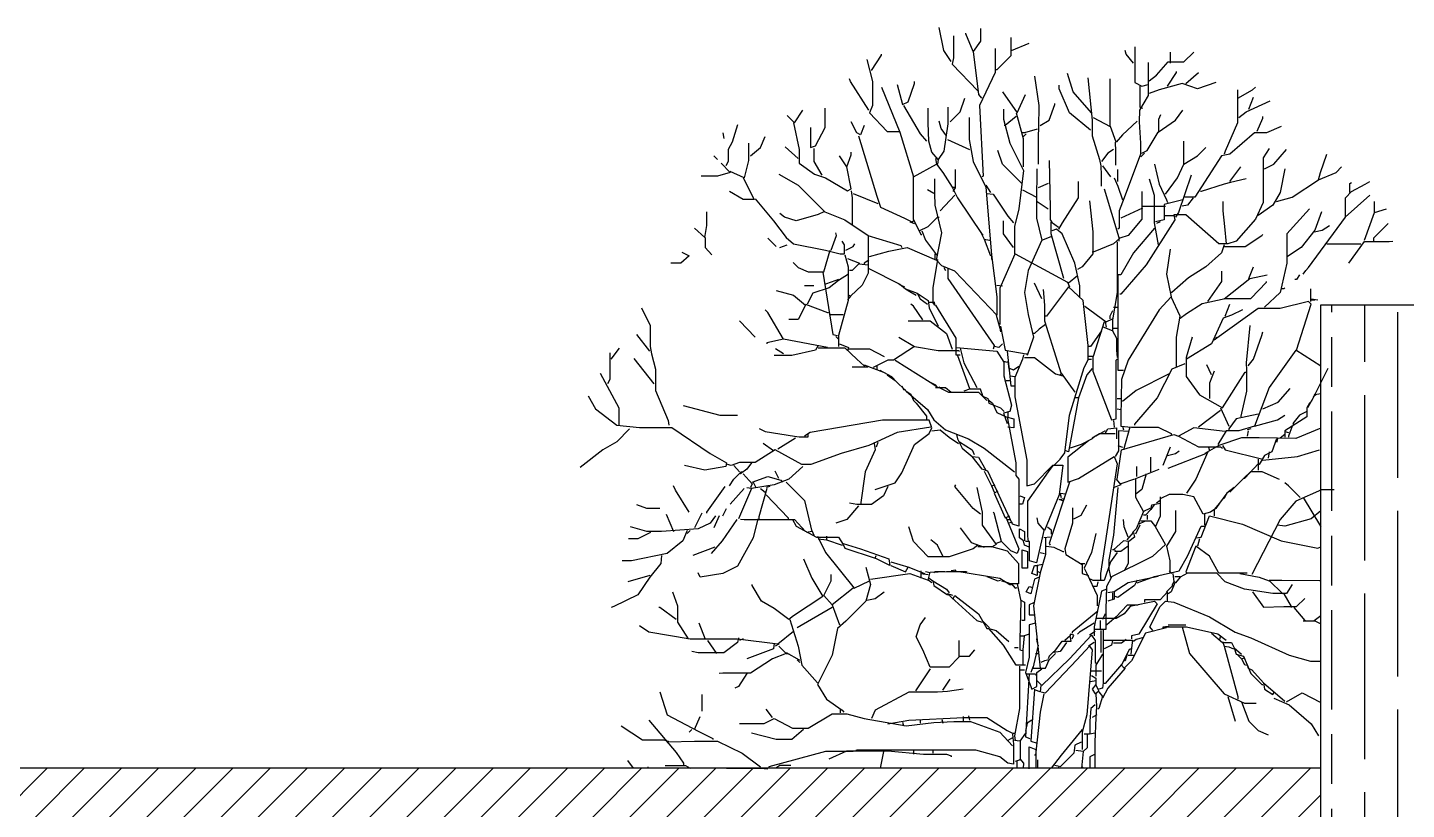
# Model space of a CAD drawing. Header units: centimetres. Extents: x -3096 to 17897, y -3131 to 15798.
# Drawn here: x 16315 to 17149, y 3648 to 4121 of the extents above; entities that cross this region are included whole.
import ezdxf

# ---------------------------------------------------------------- set-up
doc = ezdxf.new("R2010")
doc.units = ezdxf.units.CM

msp = doc.modelspace()

# ---------------------------------------------------------------- hatches: boundary and pattern name
at = {"transparency": 33554508}
h = msp.add_hatch(dxfattribs=at)
h.set_pattern_fill('GOST_WOOD', color=256, scale=10)
h.set_pattern_definition([(90, (8863.35, 3488.65), (60, -4e-15), [100, -20]), (90, (8883.35, 3468.65), (60, -4e-15), [60, -15, 30, -15]), (90, (8903.35, 3438.65), (60, -4e-15), [100, -20])])
h.paths.add_polyline_path([(17156.73, 3953.29), (17096.73, 3953.29), (17096.73, 3653.29), (17096.73, 3373.29), (17096.73, 3353.29), (17156.73, 3353.29)])
h = msp.add_hatch(dxfattribs=at)
h.set_pattern_fill('ANSI31', color=256, scale=5)
h.set_pattern_definition([(45, (10122.58, 364.798), (-11.22532, 11.22532), [])])
h.paths.add_polyline_path([(17096.73, 3643.29), (17096.73, 3673.29), (16141.72, 3673.29), (16141.72, 3643.29), (16316.73, 3643.29)])

# ---------------------------------------------------------------- linework, layer by layer
for p, q in [((17096.73, 3653.29), (17096.73, 3953.29)), ((17096.73, 3953.29), (17156.73, 3953.29))]:
    msp.add_line(p, q)
at = {"color": 84}
for points in [[(16873.42, 4100.26), (16868.99, 4106.9), (16866.22, 4120.74)], [(16874.81, 4115.76), (16874.81, 4102.47), (16873.98, 4098.6), (16889.48, 4082.54)], [(16891.14, 4120.19), (16891.14, 4112.44), (16886.71, 4106.35), (16882.28, 4116.87), (16882.28, 4117.42)], [(16900, 4108.01), (16900, 4093.61), (16890.59, 4073.68), (16892.8, 4031.05), (16892.25, 4030.5)], [(16909.41, 4114.65), (16909.41, 4103.58), (16901.1, 4095.27), (16900.55, 4095.27)], [(16909.96, 4106.9), (16920.48, 4111.33)], [(16984.43, 4109.12), (16984.43, 4087.52), (16988.58, 4085.31), (16992.46, 4086.42)], [(16822.48, 4101.36), (16825.81, 4088.08), (16825.81, 4073.68), (16824.15, 4069.25), (16834.66, 4057.9), (16842.42, 4057.9)], [(16825.25, 4094.72), (16831.34, 4104.13), (16831.34, 4104.69)], [(16886.71, 4106.35), (16890.03, 4080.33), (16891.69, 4078.11)], [(16992.46, 4099.7), (16992.46, 4079.77), (16987.2, 4070.91), (16987.06, 4063.72), (16987.82, 4050.98), (16987.82, 4044.34), (16978.06, 4017.76), (16975.02, 4010.01), (16975.02, 3999.49), (16974.19, 3998.94)], [(16983.6, 4099.15), (16979.17, 4104.69), (16978.62, 4106.9)], [(16993.01, 4088.63), (16997.44, 4091.95), (17004.64, 4099.98), (17014.05, 4099.98), (17020.14, 4105.79)], [(17006.02, 4099.15), (17006.02, 4105.79)], [(16923.81, 4091.4), (16926.3, 4073.68), (16926.16, 4060.39), (16926.09, 4054.86), (16926.09, 4038.25)], [(16958.13, 4069.25), (16947.06, 4081.99), (16943.74, 4093.06)], [(17004.09, 4085.31), (17009.62, 4093.61), (17009.62, 4094.17)], [(17015.16, 4086.97), (17022.91, 4093.61)], [(16823.59, 4070.91), (16812.52, 4088.08), (16811.96, 4089.74)], [(16831.34, 4084.75), (16842.42, 4057.62), (16850.72, 4030.5), (16864.56, 4038.25), (16868.44, 4033.26), (16873.98, 4024.4), (16875.64, 4024.4)], [(16840.76, 4086.42), (16844.08, 4074.23), (16847.4, 4075.9), (16851.27, 4086.97), (16851.27, 4088.08)], [(16957.58, 4058.73), (16944.84, 4069.25), (16938.75, 4083.65), (16938.75, 4085.86)], [(16955.92, 4090.29), (16958.69, 4064.82), (16958.69, 4055.41), (16963.12, 4041.01), (16963.95, 4037.14), (16964.08, 4031.6), (16964.08, 4024.96)], [(16959.24, 4066.48), (16969.48, 4060.95), (16969.48, 4089.74)], [(16987.48, 4085.31), (16987.48, 4072.57), (16989.14, 4072.02)], [(17033.43, 4087.52), (17022.36, 4083.65), (17012.95, 4086.97), (16999.1, 4083.09), (16993.01, 4080.88)], [(17046.44, 4083.09), (17046.44, 4063.16), (17038.97, 4046), (17038.41, 4044.34)], [(17046.72, 4078.11), (17055.58, 4083.09), (17057.24, 4084.75)], [(16872.87, 4063.72), (16878.96, 4069.81), (16881.73, 4078.11)], [(16904.43, 4081.99), (16913.29, 4069.25), (16918.27, 4080.33)], [(16927.13, 4061.5), (16932.66, 4064.82), (16935.99, 4074.23), (16935.99, 4074.79)], [(17047.27, 4066.48), (17051.7, 4069.81), (17066.1, 4076.45)], [(17053.36, 4071.47), (17056.13, 4078.66)], [(16774.32, 4067.59), (16778.74, 4063.16), (16783.73, 4070.91)], [(16788.43, 4060.39), (16788.43, 4048.21), (16791.48, 4049.32), (16797.29, 4060.39), (16797.29, 4072.02)], [(16844.63, 4073.68), (16854.6, 4056.52), (16858.47, 4052.09)], [(16871.48, 4072.57), (16871.48, 4062.61), (16868.99, 4046), (16865.67, 4041.01), (16861.79, 4045.44), (16859.86, 4052.09), (16859.44, 4063.16), (16859.44, 4072.02)], [(16884.22, 4066.48), (16884.22, 4053.2), (16886.71, 4039.91), (16894.46, 4024.4), (16897.78, 3983.43), (16901.1, 3957.96), (16901.1, 3946.89), (16875.64, 3973.47), (16867.88, 3976.79), (16864.56, 3980.11), (16867.88, 3996.72), (16863.73, 4013.33), (16863.59, 4020.53), (16863.59, 4029.39)], [(16904.98, 4071.47), (16904.98, 4065.38), (16908.86, 4050.98), (16917.16, 4034.37), (16914.39, 4011.12), (16911.62, 4000.6), (16911.62, 3983.99)], [(16912.73, 4067.04), (16906.09, 4061.5), (16905.53, 4061.5)], [(16912.73, 4069.25), (16916.88, 4053.75), (16916.88, 4036.59)], [(16988.58, 4044.89), (16991.91, 4046.55), (16998.55, 4057.62), (17009.07, 4064.82), (17013.5, 4070.91)], [(16998.83, 4057.62), (16998.83, 4065.38), (17000.21, 4068.14)], [(17058.35, 4058.18), (17061.67, 4065.93), (17061.67, 4067.04)], [(16744.42, 4062.05), (16741.1, 4051.53), (16738.6, 4047.11), (16738.6, 4039.91), (16737.22, 4037.14)], [(16778.19, 4063.16), (16781.51, 4047.11), (16781.51, 4038.8), (16790.93, 4032.16), (16797.57, 4029.94), (16810.86, 4022.19), (16813.07, 4023.3), (16810.3, 4036.59), (16813.07, 4043.78), (16813.07, 4045.44)], [(16820.82, 4061.5), (16818.61, 4055.96), (16816.39, 4057.07), (16813.07, 4063.72)], [(16870.65, 4055.41), (16867.33, 4059.84), (16866.22, 4064.27)], [(16925.47, 4059.29), (16917.71, 4057.07), (16916.61, 4057.07)], [(16985.82, 4064.27), (16976.96, 4055.96), (16973.08, 4051.53), (16969.76, 4060.95)], [(17072.74, 4060.95), (17063.88, 4057.07), (17056.69, 4057.07), (17041.74, 4044.34), (17036.75, 4043.23), (17020.7, 4018.31), (17014.61, 4018.31)], [(16735.56, 4057.07), (16736.11, 4053.75)], [(16751.06, 4050.98), (16751.06, 4040.46), (16748.29, 4029.94), (16739.99, 4033.82)], [(16752.17, 4043.23), (16758.26, 4048.21), (16761.03, 4054.86)], [(16817.5, 4055.41), (16828.57, 4018.87), (16830.79, 4012.22), (16845.18, 4005.58), (16849.61, 4003.37), (16850.72, 4003.92)], [(16871.21, 4053.2), (16884.49, 4047.11)], [(16918.82, 4056.52), (16917.16, 4054.86)], [(16972.53, 4051.53), (16972.8, 4046), (16972.8, 4037.69)], [(17014.05, 4038.25), (17014.05, 4052.09)], [(16730.02, 4043.23), (16732.24, 4041.01)], [(16780.96, 4041.57), (16773.21, 4048.77)], [(16790.37, 4047.66), (16790.37, 4039.91), (16795.35, 4031.6)], [(16810.3, 4036.59), (16805.87, 4043.23)], [(16864.01, 4041.57), (16864.56, 4038.25)], [(16865.67, 4041.01), (16865.12, 4038.25)], [(16916.05, 4026.62), (16904.43, 4038.25), (16901.66, 4046.55)], [(16971.42, 4047.11), (16968.1, 4044.89), (16964.22, 4039.91)], [(17065.54, 4047.66), (17061.94, 4042.12), (17061.94, 4014.99), (17057.24, 4005.03), (17045.61, 3991.74), (17040.63, 3990.08), (17035.09, 3990.08), (17015.16, 4007.52), (17007.96, 4007.52), (17008.52, 4004.47), (16991.35, 3977.34), (16975.85, 3959.63), (16975.3, 3959.63)], [(16990.25, 4044.89), (16988.03, 4042.68)], [(17002.98, 4019.98), (17010.18, 4029.94), (17014.05, 4038.25), (17022.36, 4043.23), (17027.34, 4048.21)], [(17062.78, 4035.48), (17068.31, 4038.25), (17076.06, 4047.11)], [(17095.44, 4028.83), (17096.55, 4033.26), (17100.42, 4044.34)], [(16734.45, 4038.8), (16739.99, 4033.26), (16732.24, 4031.05), (16722.27, 4031.05)], [(16875.91, 4034.92), (16875.91, 4023.85), (16874.53, 4021.64)], [(16925.19, 4035.48), (16925.05, 4015.55), (16925.05, 4005.58), (16928.23, 3992.29), (16933.77, 3994.51)], [(16932.66, 4040.46), (16933.22, 4011.67), (16933.22, 4004.47), (16934.32, 4003.37)], [(16964.78, 4037.14), (16969.76, 4030.5)], [(16974.19, 4027.73), (16974.19, 4034.92)], [(16996.34, 4038.25), (16999.1, 4026.07), (17003.53, 4016.65), (17004.09, 4014.99)], [(17041.74, 4027.73), (17048.38, 4036.59)], [(17074.96, 4035.48), (17072.19, 4021.08), (17067.76, 4013.33), (17058.9, 4007.24)], [(17069.97, 4015.55), (17079.39, 4018.31), (17095.44, 4028.83), (17105.96, 4033.26), (17109.28, 4036.59)], [(16747.74, 4029.94), (16754.38, 4016.93), (16747.74, 4016.93), (16739.43, 4021.64)], [(16769.33, 4032.16), (16780.96, 4025.51), (16797.02, 4009.46), (16809.2, 4004.47), (16823.31, 3995.06), (16823.31, 3972.36), (16819.72, 3965.16), (16812.52, 3958.52), (16811.41, 3959.07)], [(16850.44, 4030.5), (16850.44, 4005.03), (16854.04, 3997.83), (16859.58, 4000.6), (16865.12, 4006.13), (16866.22, 4006.13)], [(16873.98, 4024.4), (16877.3, 4017.76), (16892.25, 3995.61), (16892.8, 3995.61)], [(16894.46, 4025.51), (16897.23, 4021.08)], [(16932.11, 4026.62), (16926.02, 4023.85)], [(16950.1, 4027.73), (16950.1, 4017.76), (16940.42, 4002.81), (16938.2, 3998.94)], [(16971.97, 4029.94), (16974.19, 4024.96), (16976.96, 4016.65)], [(16993.01, 4029.39), (16996.06, 4019.42), (16996.06, 4002.81), (16998.55, 3989.52)], [(17018.48, 4031.6), (17010.73, 4008.9), (17009.07, 4006.13)], [(17051.7, 4029.39), (17042.29, 4027.17), (17038.41, 4026.07), (17024.57, 4021.64), (17024.02, 4021.64)], [(17086.03, 3971.81), (17087.69, 3974.02), (17089.35, 3975.68), (17111.77, 4006.13), (17111.77, 4017.76), (17115.37, 4021.64), (17123.68, 4026.07), (17126.45, 4027.73)], [(17114.27, 4021.08), (17114.27, 4026.62), (17115.37, 4027.17)], [(16754.94, 4017.21), (16766.01, 4003.92), (16773.76, 3993.95), (16778.19, 3990.08), (16797.57, 3986.2), (16806.43, 3983.99), (16808.92, 3983.99), (16808.92, 3989.52), (16807.54, 3991.74)], [(16813.07, 4022.19), (16813.63, 4017.76), (16813.63, 4001.7)], [(16814.18, 4020.53), (16829.13, 4014.44)], [(16862.9, 4020.53), (16859.03, 4022.74)], [(16875.64, 4019.42), (16866.78, 4010.01)], [(16895.01, 4020.53), (16898.89, 4019.98), (16907.75, 4006.69), (16911.07, 4002.81)], [(16916.61, 4022.74), (16924.91, 4018.31)], [(16957.03, 4016.1), (16958.96, 3997.28), (16958.96, 3983.99), (16952.6, 3976.24), (16949.83, 3974.57)], [(16965.88, 4023.3), (16974.74, 3993.95), (16974.74, 3991.74)], [(16988.58, 4021.64), (16988.58, 4005.03), (16980.28, 3995.06), (16975.3, 3993.4), (16974.74, 3993.95)], [(17013.5, 4016.65), (17002.15, 4013.89), (17002.15, 4004.47), (16996.89, 4003.37)], [(17019.59, 4017.76), (17016.27, 4013.33), (17012.95, 4012.78)], [(17111.5, 4006.13), (17126.45, 4019.42)], [(16718.39, 3999.49), (16724.49, 3993.95), (16725.87, 4001.15), (16725.87, 4009.46)], [(16796.46, 4009.46), (16793.14, 4007.79), (16779.85, 4003.92), (16772.65, 4006.13), (16769.89, 4008.35)], [(16925.47, 4015.55), (16932.11, 4011.12)], [(16989.14, 4011.67), (16975.85, 4005.58)], [(16989.14, 4012.78), (17002.98, 4012.78)], [(17039.8, 3990.08), (17038.83, 4000.6), (17037.79, 4010.01), (17037.79, 4015.55)], [(17089.91, 4011.12), (17076.34, 3996.17), (17076.34, 3978.45), (17072.19, 3960.73), (17062.78, 3951.87)], [(17097.1, 4009.46), (17093.23, 3998.38), (17084.92, 3987.86), (17076.62, 3982.33)], [(17123.13, 3992.29), (17129.22, 4008.9), (17136.41, 4011.12)], [(17129.22, 4008.9), (17129.22, 4015.55)], [(16848.51, 4003.37), (16851.27, 4002.26)], [(16911.07, 3987.86), (16904.98, 3996.17), (16904.98, 4003.92)], [(16941.52, 3969.04), (16933.77, 3996.17), (16933.77, 4003.37), (16938.2, 4000.04)], [(16996.34, 3999.49), (16983.6, 3984.54), (16975.85, 3971.25), (16974.19, 3971.25)], [(16999.66, 4003.37), (16997.44, 4002.26)], [(17007.96, 4006.96), (17002.43, 4006.96)], [(17092.67, 3997.28), (17097.66, 3998.38), (17102.09, 4001.15)], [(17137.52, 4002.26), (17128.66, 3993.4), (17128.66, 3991.74)], [(16724.76, 3993.95), (16724.76, 3987.86), (16728.91, 3983.43)], [(16767.67, 3988.42), (16762.69, 3993.4)], [(16800.89, 3986.2), (16804.21, 3995.06), (16803.66, 3996.72)], [(16823.04, 3995.06), (16842.97, 3988.97), (16843.52, 3987.86)], [(16854.04, 3997.83), (16855.15, 3995.61), (16855.7, 3995.61)], [(16855.7, 3997.83), (16857.92, 3992.29), (16864.56, 3983.43), (16865.12, 3983.43)], [(16891.14, 3997.28), (16893.35, 3992.85), (16897.23, 3982.88)], [(16893.35, 3992.85), (16896.68, 3992.29)], [(16928.23, 3992.29), (16919.93, 3974.02), (16917.71, 3960.73), (16919.93, 3947.45), (16923.25, 3933.6), (16919.38, 3922.53)], [(16951.21, 3957.96), (16951.21, 3964.61), (16948.17, 3978.45), (16940.42, 3996.17), (16937.09, 3998.94), (16934.32, 3997.83)], [(16975.3, 3993.4), (16971.42, 3990.08), (16959.24, 3985.09), (16958.69, 3985.09)], [(16973.64, 3991.18), (16973.64, 3960.73), (16970.87, 3944.12), (16970.87, 3937.48), (16965.33, 3939.69)], [(17038.41, 3988.42), (17051.15, 3988.42), (17061.11, 3995.06), (17061.67, 3995.61)], [(17113.71, 3978.45), (17123.13, 3991.46), (17138.07, 3991.46), (17140.29, 3991.74)], [(16710.64, 3985.09), (16715.07, 3982.88), (16710.09, 3978.45), (16704, 3978.45)], [(16769.89, 3987.86), (16774.32, 3989.52)], [(16778.04, 3978.73), (16780.96, 3975.68), (16787.05, 3973.19), (16796.46, 3973.19), (16800.34, 3986.2)], [(16809.2, 3983.43), (16811.13, 3976.24), (16811.13, 3955.75), (16805.32, 3934.71), (16805.32, 3928.07)], [(16809.75, 3986.2), (16814.18, 3988.42), (16815.29, 3990.08)], [(16824.15, 3982.33), (16835.77, 3985.65), (16846.85, 3987.86), (16864.56, 3980.11)], [(16863.46, 3983.99), (16863.46, 3980.67)], [(16897.78, 3983.43), (16897.78, 3980.67)], [(16903.04, 3941.35), (16903.04, 3963.5), (16912.18, 3983.99), (16943.74, 3966.82), (16944.84, 3964.06)], [(17005.75, 3986.76), (17003.53, 3971.81), (17006.3, 3957.96)], [(17038.41, 3989.52), (17036.75, 3984.54), (17027.34, 3976.24), (17016.82, 3969.59), (17006.86, 3960.73), (17006.3, 3960.73)], [(17100.42, 3990.08), (17120.91, 3990.08)], [(16810.86, 3981.22), (16818.05, 3978.45), (16813.63, 3974.02), (16811.96, 3974.02)], [(16818.05, 3977.9), (16823.04, 3977.34)], [(16823.59, 3980.11), (16820.82, 3978.45), (16820.82, 3977.9)], [(16823.59, 3975.13), (16842.42, 3965.72), (16845.74, 3962.95), (16852.94, 3960.18), (16854.6, 3956.86), (16859.03, 3953.54)], [(16865.12, 3980.67), (16862.35, 3963.5), (16862.35, 3954.64), (16859.58, 3954.64)], [(16868.99, 3975.68), (16870.1, 3974.02)], [(16871.48, 3975.13), (16871.48, 3969.04), (16899.44, 3928.62), (16898.89, 3926.41)], [(17053.36, 3969.04), (17056.13, 3976.24)], [(16811.41, 3971.81), (16805.32, 3967.93), (16799.78, 3963.5), (16789.82, 3960.18), (16786.5, 3953.54)], [(16795.91, 3972.91), (16802, 3935.26), (16804.77, 3934.71)], [(16805.32, 3968.48), (16800.89, 3966.82), (16797.57, 3965.72)], [(16928.23, 3956.86), (16923.81, 3966.27)], [(16949.83, 3970.7), (16944.29, 3966.27)], [(16974.19, 3971.25), (16974.19, 3931.94), (16974.19, 3913.67), (16977.51, 3913.67)], [(17011.84, 3945.23), (17015.71, 3948), (17025.13, 3954.09), (17038.97, 3957.13), (17054.47, 3957.13), (17063.88, 3966.82), (17063.88, 3967.38)], [(17028.45, 3955.2), (17037.03, 3967.38), (17037.03, 3973.47)], [(17038.41, 3956.86), (17053.92, 3969.04), (17064.44, 3971.25)], [(17083.81, 3971.25), (17082.15, 3968.48), (17081.05, 3968.48)], [(16767.67, 3961.84), (16778.19, 3959.07), (16785.39, 3952.98), (16780.96, 3944.4), (16775.42, 3944.4)], [(16784.83, 3964.89), (16790.37, 3964.89)], [(16812.52, 3958.52), (16810.86, 3956.3)], [(16841.86, 3965.72), (16845.18, 3964.06)], [(16845.74, 3962.95), (16848.51, 3961.29), (16852.38, 3959.07)], [(16852.94, 3960.18), (16859.58, 3955.75), (16860.13, 3951.32), (16865.67, 3940.25)], [(16901.1, 3965.16), (16904.43, 3964.61)], [(16929.06, 3962.39), (16929.76, 3952.98), (16929.76, 3943.57), (16937.65, 3918.65), (16939.86, 3911.46), (16939.31, 3910.9)], [(16956.19, 3920.32), (16956.19, 3928.62), (16953.15, 3955.75), (16944.29, 3964.06), (16931, 3946.34), (16930.45, 3946.34)], [(17009.62, 3915.89), (17009.62, 3933.6), (17011.84, 3946.34), (17006.3, 3957.96), (16999.1, 3950.21), (16980.28, 3919.76), (16976.4, 3908.13), (16975.85, 3885.43), (16975.85, 3879.9), (16982.49, 3879.34), (16998.55, 3879.34), (17006.3, 3875.47), (17006.3, 3874.91)], [(17075.07, 3963.56), (17074.4, 3962.95), (17073.3, 3962.95)], [(17090.46, 3962.95), (17090.46, 3955.2)], [(16686.28, 3951.32), (16691.54, 3940.8), (16691.54, 3928.07), (16692.37, 3923.64), (16694.86, 3914.23), (16694.86, 3901.49), (16702.34, 3883.22), (16702.89, 3880.45)], [(16772.1, 3932.5), (16762.69, 3948.55), (16761.03, 3950.21)], [(16785.39, 3953.54), (16798.68, 3948.55), (16799.23, 3948.55)], [(16856.26, 3944.12), (16850.72, 3952.43), (16849.06, 3953.54)], [(16862.9, 3955.2), (16863.46, 3952.98), (16862.35, 3954.64)], [(16864.01, 3952.98), (16876.19, 3933.05), (16876.19, 3923.08), (16878.96, 3923.08)], [(16954.26, 3952.43), (16966.99, 3943.02), (16970.87, 3944.68)], [(16970.87, 3949.66), (16969.21, 3946.34), (16969.21, 3944.68)], [(16971.42, 3951.87), (16974.19, 3951.87)], [(17049.49, 3950.21), (17042.84, 3946.89), (17037.86, 3945.23), (17030.66, 3929.73), (17015.71, 3920.32)], [(17082.15, 3925.85), (17091.01, 3953.54), (17089.35, 3955.2), (17072.19, 3951.04), (17058.9, 3951.04), (17033.98, 3933.05), (17033.43, 3933.6)], [(17038.97, 3946.34), (17041.74, 3953.54)], [(17091.01, 3956.86), (17094.89, 3956.3)], [(17091.01, 3956.3), (17093.23, 3956.3)], [(16754.94, 3933.6), (16745.52, 3943.57)], [(16799.78, 3947.45), (16808.09, 3947.45)], [(16847.4, 3943.57), (16860.69, 3943.57), (16870.65, 3935.82), (16873.98, 3926.41)], [(16900.55, 3946.89), (16902.77, 3939.14), (16903.32, 3936.93)], [(16930.45, 3941.35), (16926.57, 3938.59), (16923.81, 3935.82), (16923.25, 3935.82)], [(16965.88, 3943.02), (16959.24, 3921.98), (16956.47, 3921.98)], [(16966.44, 3943.02), (16966.99, 3939.69)], [(17053.92, 3940.8), (17051.7, 3918.1), (17051.98, 3913.67), (17051.98, 3900.94), (17048.38, 3885.99), (17048.38, 3885.43)], [(16691.27, 3925.3), (16683.51, 3935.26)], [(16798.68, 3927.51), (16772.1, 3932.5), (16762.13, 3930.28), (16762.13, 3929.73)], [(16803.66, 3934.16), (16805.32, 3932.5)], [(16841.86, 3933.6), (16851.27, 3928.07), (16838.54, 3919.76), (16835.22, 3919.76), (16826.36, 3915.33)], [(16903.32, 3940.25), (16906.09, 3925.85), (16918.82, 3923.64), (16919.38, 3923.64)], [(16964.22, 3937.48), (16957.58, 3928.07), (16956.47, 3928.07)], [(16970.87, 3937.48), (16973.36, 3933.05), (16973.36, 3925.85), (16973.64, 3921.42)], [(16971.42, 3939.14), (16973.64, 3939.14)], [(17019.04, 3933.6), (17015.44, 3921.42), (17015.44, 3909.8), (17023.47, 3898.72), (17037.31, 3890.97), (17051.15, 3912.56), (17051.7, 3912.56)], [(17033.98, 3933.05), (17032.32, 3931.94)], [(17052.81, 3916.44), (17056.13, 3920.32), (17061.11, 3934.71), (17061.67, 3936.93)], [(16667.18, 3924.19), (16667.18, 3908.13), (16665.8, 3905.37)], [(16668.01, 3920.32), (16672.99, 3926.96)], [(16793.14, 3928.62), (16791.48, 3925.85), (16777.08, 3922.53), (16766.45, 3922.53)], [(16772.1, 3923.64), (16767.31, 3926.69)], [(16793.14, 3927.24), (16809.2, 3927.24), (16816.39, 3920.32), (16820.82, 3916.44), (16820.82, 3915.33)], [(16805.87, 3929.73), (16811.41, 3927.51), (16810.86, 3925.3)], [(16811.41, 3926.68), (16824.15, 3926.68), (16833, 3921.98)], [(16851.27, 3928.07), (16865.67, 3925.58), (16877.85, 3925.58), (16878.4, 3925.3)], [(16876.74, 3927.51), (16901.1, 3925.3), (16905.26, 3918.65), (16905.26, 3910.35), (16909.96, 3892.63), (16908.86, 3888.76), (16904.98, 3887.65), (16907.2, 3881.56)], [(16878.96, 3926.96), (16881.17, 3918.1), (16888.92, 3903.15)], [(16904.43, 3929.73), (16902.21, 3927.51), (16899.44, 3928.07)], [(16907.2, 3925.3), (16909.41, 3904.26), (16911.62, 3904.26)], [(17096.73, 3916.16), (17081.6, 3925.85), (17065.54, 3903.15), (17056.69, 3879.9), (17047.27, 3877.13), (17039.52, 3877.13), (17034.54, 3868.82)], [(16694.03, 3905.37), (16681.85, 3920.87)], [(16820.82, 3916.99), (16832.45, 3912.56), (16837.43, 3909.8), (16839.09, 3908.13)], [(16828.57, 3916.44), (16828.57, 3914.23)], [(16839.65, 3919.76), (16860.69, 3906.47), (16864.01, 3904.81), (16864.56, 3904.26)], [(16877.3, 3922.53), (16884.49, 3902.6)], [(16904.98, 3919.21), (16907.2, 3918.65)], [(16907.75, 3919.21), (16908.3, 3914.23)], [(16914.39, 3915.89), (16911.07, 3913.67), (16908.86, 3914.78)], [(16917.16, 3923.08), (16916.61, 3920.32), (16911.9, 3909.24), (16911.9, 3897.62), (16919.1, 3859.41), (16919.1, 3843.91), (16923.81, 3845.02), (16934.88, 3856.37), (16940.97, 3856.37), (16938.75, 3838.37), (16929.9, 3816.78), (16926.02, 3821.21), (16925.47, 3824.53)], [(16917.71, 3921.42), (16923.81, 3921.42), (16936.54, 3911.46), (16940.97, 3910.35)], [(16935.43, 3856.09), (16939.31, 3859.97), (16942.08, 3863.84), (16944.84, 3886.54), (16953.7, 3915.33), (16956.47, 3920.32), (16958.13, 3920.32)], [(16958.96, 3921.98), (16958.96, 3913.12), (16970.31, 3883.77), (16973.08, 3884.33), (16973.08, 3919.76), (16973.64, 3920.32)], [(17014.61, 3917.55), (17006.86, 3914.23), (16998, 3897.06), (16984.15, 3881.01), (16984.15, 3880.45)], [(17030.66, 3910.9), (17027.89, 3916.99)], [(16661.37, 3912.01), (16672.72, 3890.97), (16672.72, 3880.45)], [(16823.04, 3915.61), (16813.63, 3915.61)], [(16830.24, 3913.67), (16832.45, 3912.56)], [(16834.66, 3910.9), (16839.65, 3907.58), (16846.29, 3900.94), (16859.03, 3889.86), (16862.9, 3883.77), (16870.1, 3877.68), (16883.94, 3872.15), (16893.35, 3866.61), (16911.62, 3852.21)], [(16906.64, 3907.58), (16908.86, 3907.58)], [(16908.86, 3910.35), (16912.18, 3909.8)], [(16939.86, 3912.01), (16948.17, 3900.38)], [(16958.69, 3914.78), (16955.36, 3910.9), (16950.38, 3897.06), (16948.17, 3897.06)], [(17005.19, 3911.46), (16985.26, 3901.49), (16976.96, 3894.85)], [(17032.32, 3913.12), (17029.56, 3905.92), (17029.56, 3896.51)], [(17100.98, 3914.78), (17092.12, 3897.06), (17088.8, 3890.97)], [(16843.52, 3904.26), (16844.63, 3902.04), (16845.74, 3902.04)], [(16846.29, 3900.94), (16849.06, 3899.28), (16850.72, 3895.4), (16852.38, 3893.74), (16858.47, 3885.99), (16858.47, 3883.22)], [(16860.69, 3906.47), (16865.67, 3903.15), (16866.78, 3903.71)], [(16864.01, 3903.15), (16870.1, 3903.15), (16873.42, 3900.38)], [(16866.22, 3903.15), (16871.76, 3900.38), (16890.03, 3900.38), (16892.25, 3898.17), (16895.57, 3896.51), (16896.12, 3893.74), (16903.32, 3890.97), (16905.53, 3888.76)], [(16895.01, 3895.4), (16892.8, 3897.62), (16891.14, 3902.32), (16884.49, 3902.32), (16881.17, 3900.94)], [(17061.67, 3890.42), (17071.08, 3894.29), (17078.28, 3902.6)], [(17096.73, 3899.42), (17093.23, 3898.72), (17092.67, 3899.28)], [(16654.17, 3898.17), (16658.6, 3890.42), (16671.33, 3880.45), (16685.17, 3879.07), (16704.55, 3879.07), (16727.81, 3863.29), (16737.77, 3857.75), (16737.22, 3855.54), (16724.49, 3853.32), (16712.3, 3856.09)], [(16744.42, 3886.27), (16733.9, 3886.27), (16711.75, 3892.08)], [(16895.57, 3895.95), (16898.34, 3893.74), (16901.1, 3888.2), (16906.64, 3885.43), (16911.35, 3884.33), (16911.35, 3878.79), (16907.75, 3879.34)], [(16950.38, 3897.06), (16944.29, 3864.4), (16942.63, 3864.95)], [(16973.64, 3896.51), (16976.4, 3896.51)], [(17036.2, 3890.97), (17041.18, 3879.9)], [(17091.57, 3895.4), (17089.91, 3893.74), (17088.24, 3890.97), (17088.24, 3885.43), (17079.39, 3879.9), (17074.96, 3877.13), (17074.96, 3873.25)], [(17093.78, 3898.72), (17092.12, 3897.62)], [(16827.47, 3841.69), (16839.65, 3845.57), (16843.52, 3851.66), (16851.27, 3868.82), (16860.13, 3875.47), (16861.79, 3878.79), (16860.13, 3883.5), (16831.9, 3883.5), (16788.16, 3876.02), (16784.83, 3873.81)], [(16907.2, 3885.43), (16912.45, 3857.75), (16912.45, 3850), (16914.39, 3847.79), (16914.39, 3819.55), (16910.52, 3820.66), (16895.57, 3852.77), (16892.25, 3853.88), (16886.16, 3861.63)], [(16907.75, 3888.2), (16907.75, 3885.43)], [(16971.42, 3883.22), (16971.97, 3879.34)], [(16973.64, 3890.42), (16975.85, 3889.86)], [(17036.2, 3889.31), (17022.91, 3879.34)], [(17058.9, 3887.1), (17045.61, 3884.33), (17041.18, 3878.24), (17041.18, 3877.68)], [(17056.69, 3879.9), (17070.53, 3883.77), (17074.96, 3886.54)], [(17088.24, 3888.76), (17083.81, 3886.54), (17079.94, 3881.56), (17080.49, 3880.45)], [(16679.08, 3878.24), (16671.33, 3870.49), (16663.03, 3865.5), (16649.19, 3854.98)], [(16861.24, 3879.34), (16840.76, 3876.02), (16823.59, 3868.27), (16806.98, 3863.29), (16788.71, 3856.64), (16783.17, 3856.64), (16767.12, 3865.5), (16754.94, 3858.03), (16745.52, 3858.03), (16740.54, 3856.09), (16738.33, 3856.64)], [(16757.35, 3878.42), (16761.03, 3876.58), (16778.74, 3873.81), (16781.51, 3873.53), (16787.05, 3873.53), (16787.05, 3875.47)], [(16861.79, 3877.13), (16866.78, 3877.68), (16872.31, 3873.25), (16877.85, 3869.38)], [(16876.74, 3874.91), (16877.3, 3872.15), (16880.07, 3866.61), (16886.16, 3861.63), (16890.03, 3861.07), (16894.46, 3853.32)], [(16972.53, 3875.19), (16963.12, 3875.19), (16958.69, 3872.7), (16958.69, 3872.15)], [(16966.44, 3877.13), (16960.9, 3873.81)], [(16966.44, 3875.47), (16968.1, 3878.24), (16973.36, 3878.79), (16973.36, 3872.15)], [(16980.28, 3876.58), (16974.47, 3877.13), (16974.47, 3864.95), (16972.53, 3861.63)], [(16973.64, 3847.79), (16976.4, 3865.5), (17007.96, 3874.91), (17010.73, 3873.81)], [(16976.96, 3879.9), (16977.51, 3877.68)], [(16981.39, 3879.34), (16977.51, 3865.5)], [(17038.97, 3876.58), (17020.14, 3878.79), (17010.73, 3873.81), (17022.91, 3867.44), (17036.2, 3867.44), (17037.31, 3866.61)], [(17096.73, 3878.6), (17081.6, 3872.42), (17059.45, 3872.84), (17048.93, 3872.84), (17035.09, 3868.27), (17026.79, 3863.29)], [(17054.47, 3878.24), (17052.26, 3877.68)], [(17052.81, 3877.13), (17052.26, 3873.81)], [(17074.96, 3874.91), (17072.19, 3872.7)], [(17074.96, 3876.58), (17077.17, 3876.02)], [(17079.39, 3879.9), (17077.17, 3873.81), (17077.17, 3873.25)], [(16766.01, 3864.95), (16759.92, 3869.38)], [(16779.3, 3872.7), (16768.78, 3866.06)], [(16826.91, 3869.38), (16827.47, 3865.5), (16821.38, 3852.21), (16818.61, 3832.28)], [(16829.13, 3869.93), (16828.02, 3867.16)], [(16878.4, 3870.49), (16886.16, 3865.5), (16887.26, 3862.73)], [(16956.47, 3871.04), (16944.01, 3861.07), (16944.01, 3846.12), (16950.38, 3848.34), (16971.97, 3861.63), (16973.64, 3857.2), (16963.67, 3790.76), (16963.67, 3786.88)], [(16960.35, 3873.81), (16958.69, 3872.15), (16952.04, 3868.82), (16945.4, 3866.61)], [(16974.19, 3868.27), (16976.96, 3867.16)], [(17005.75, 3867.16), (17001.32, 3856.09)], [(17029, 3867.16), (17029.56, 3864.95)], [(17037.31, 3868.27), (17038.97, 3865.5), (17061.67, 3859.97)], [(17069.97, 3872.15), (17067.2, 3864.4), (17062.78, 3862.18), (17059.45, 3856.64), (17058.9, 3856.64)], [(17070.53, 3872.15), (17069.97, 3869.93)], [(16752.72, 3857.75), (16749.95, 3853.88), (16746.08, 3851.11), (16745.52, 3851.66)], [(16994.12, 3852.21), (16994.12, 3861.07)], [(17004.09, 3862.18), (17009.07, 3863.29), (17011.28, 3864.95)], [(17004.64, 3854.43), (17027.34, 3863.29), (17027.89, 3862.73)], [(17028.45, 3864.4), (17021.25, 3847.79), (17015.71, 3839.48)], [(17058.9, 3859.97), (17058.9, 3853.32)], [(17061.67, 3859.41), (17082.71, 3861.63), (17096, 3865.5)], [(17065.54, 3864.4), (17064.99, 3860.52)], [(16739.43, 3843.91), (16742.2, 3847.79), (16746.63, 3852.21), (16747.74, 3852.21)], [(16742.2, 3856.09), (16745.52, 3852.21)], [(16747.74, 3851.11), (16753.28, 3845.02), (16752.17, 3842.8)], [(16783.73, 3855.54), (16775.42, 3847.79), (16766.56, 3844.46), (16752.72, 3842.25), (16749.96, 3842.58)], [(16753.28, 3846.12), (16762.69, 3849.45), (16770.44, 3847.23), (16771.55, 3846.12)], [(16769.33, 3848.34), (16767.12, 3852.77)], [(16893.35, 3852.77), (16897.78, 3843.91), (16900, 3844.46)], [(16934.88, 3856.09), (16932.11, 3852.21), (16919.65, 3834.5), (16919.65, 3813.46), (16919.93, 3810.14)], [(16993.57, 3830.07), (16989.69, 3828.41), (16984.99, 3836.71), (16984.99, 3848.34), (16999.1, 3853.88)], [(16991.35, 3851.11), (16988.58, 3841.69), (16985.26, 3838.93)], [(16985.54, 3849.45), (16985.54, 3855.54)], [(17041.74, 3840.03), (17050.04, 3848.34), (17054.47, 3852.49), (17061.11, 3852.49), (17071.63, 3847.79)], [(17058.9, 3857.2), (17053.92, 3851.66), (17050.59, 3848.34), (17050.04, 3848.34)], [(16715.07, 3827.85), (16706.77, 3841.14), (16705.66, 3843.91)], [(16736.67, 3843.36), (16725.59, 3827.85), (16725.59, 3827.3)], [(16748.29, 3842.25), (16739.99, 3832.84)], [(16752.72, 3842.25), (16744.97, 3823.98)], [(16753.83, 3846.12), (16755.49, 3842.8)], [(16762.13, 3842.25), (16757.15, 3825.08), (16757.15, 3823.98)], [(16758.26, 3842.25), (16761.03, 3840.03)], [(16763.8, 3843.36), (16761.58, 3842.8)], [(16773.76, 3846.12), (16784.83, 3835.05), (16789.26, 3816.23), (16785.94, 3815.67)], [(16835.22, 3843.36), (16832.45, 3837.82), (16825.25, 3832.56), (16816.39, 3832.56), (16811.96, 3833.39)], [(16891.14, 3826.75), (16886.71, 3830.07), (16875.64, 3843.36), (16876.19, 3844.46)], [(16888.92, 3842.8), (16892.25, 3827.85), (16892.25, 3820.1), (16900.55, 3808.47), (16897.78, 3806.81)], [(16897.78, 3843.91), (16899.44, 3840.03)], [(16944.84, 3846.12), (16932.66, 3809.03), (16933.22, 3807.92)], [(16974.19, 3842.8), (16971.42, 3814.01), (16968.65, 3799.06), (16968.65, 3793.53), (16969.76, 3788.54), (16995.23, 3801.28), (17002.98, 3808.47), (16996.89, 3818.99), (16999.93, 3825.64), (16999.93, 3837.27)], [(16973.08, 3847.79), (16975.85, 3844.46), (16971.97, 3842.8)], [(16984.15, 3847.79), (16975.85, 3845.02)], [(17044.5, 3842.8), (17040.08, 3839.48), (17035.65, 3833.39), (17032.32, 3829.51), (17032.32, 3825.64)], [(17104.85, 3841.42), (17097.1, 3841.42), (17081.6, 3834.5), (17072.19, 3823.42), (17055.02, 3790.2)], [(17084.37, 3836.71), (17077.17, 3843.91), (17074.96, 3845.57)], [(16761.58, 3838.37), (16774.87, 3824.53), (16774.87, 3823.98)], [(16901.66, 3840.59), (16899.44, 3839.48), (16906.09, 3824.53), (16908.86, 3825.64)], [(16914.95, 3837.82), (16917.71, 3836.71), (16916.61, 3832.84), (16914.39, 3832.84)], [(16941.52, 3834.5), (16938.75, 3835.6), (16941.52, 3836.16), (16942.08, 3836.16)], [(16939.31, 3839.48), (16942.63, 3838.93)], [(16939.31, 3838.93), (16939.86, 3836.71)], [(16996.34, 3832.84), (16994.12, 3829.51), (16994.67, 3832.28), (16999.66, 3833.39)], [(16999.66, 3835.05), (16997.44, 3833.39)], [(17035.65, 3833.39), (17033.43, 3830.07), (17030.11, 3827.85), (17025.68, 3826.75), (17020.14, 3837.27), (17013.5, 3838.65), (17005.19, 3838.65), (17000.21, 3836.16)], [(17040.08, 3839.48), (17038.41, 3836.16), (17037.86, 3836.16)], [(17086.03, 3836.71), (17096.55, 3819.55), (17096.73, 3819)], [(16731.13, 3825.64), (16727.81, 3821.21), (16720.61, 3817.89), (16698.46, 3816.23), (16689.6, 3816.23), (16679.64, 3818.99)], [(16697.36, 3830.07), (16689.6, 3830.07), (16683.51, 3832.28)], [(16701.23, 3826.75), (16705.66, 3816.23)], [(16722.82, 3827.3), (16718.39, 3818.44)], [(16733.34, 3825.64), (16730.02, 3818.44)], [(16735.56, 3825.64), (16737.77, 3830.07)], [(16817.5, 3831.73), (16810.3, 3823.42), (16803.66, 3821.21)], [(16906.64, 3824.53), (16914.39, 3805.71), (16913.29, 3802.94), (16909.41, 3804.6), (16903.87, 3810.14), (16899.44, 3827.3), (16898.89, 3827.85)], [(16946.78, 3830.62), (16946.78, 3821.21), (16942.08, 3805.71), (16942.63, 3802.38), (16952.6, 3796.29), (16952.6, 3790.76), (16956.47, 3789.65)], [(16947.61, 3823.98), (16952.04, 3826.19), (16955.36, 3832.28)], [(16989.69, 3828.41), (16985.26, 3817.89), (16983.05, 3815.67)], [(16994.12, 3829.51), (16990.8, 3826.19), (16989.69, 3826.19)], [(16991.91, 3826.19), (16991.91, 3823.42)], [(17009.07, 3828.96), (17009.07, 3816.23), (17003.53, 3807.37), (17005.47, 3798.51), (17005.47, 3790.76)], [(17021.25, 3812.35), (17024.57, 3812.9), (17029.56, 3825.64), (17049.49, 3820.66), (17072.74, 3810.69), (17094.89, 3806.26), (17096.73, 3807.05)], [(17026.51, 3826.75), (17026.51, 3820.1)], [(17096.73, 3828.63), (17091.01, 3823.98), (17074.96, 3819.55), (17070.53, 3820.1)], [(16713.97, 3816.78), (16711.2, 3810.69), (16701.78, 3802.94), (16680.19, 3798.51), (16674.66, 3798.51)], [(16715.63, 3816.78), (16713.97, 3815.12)], [(16756.6, 3823.98), (16753.83, 3812.35), (16744.42, 3795.19), (16735.56, 3790.76), (16721.72, 3788.54), (16720.61, 3791.31)], [(16743.86, 3823.42), (16735, 3810.69), (16728.36, 3802.94)], [(16746.08, 3823.78), (16748.29, 3823.42), (16778.74, 3823.42), (16785.39, 3816.23)], [(16777.64, 3823.42), (16779.85, 3819.55), (16792.03, 3812.9), (16805.32, 3812.9), (16808.09, 3808.47), (16809.2, 3806.26), (16827.47, 3800.17), (16828.02, 3801.83)], [(16789.26, 3816.78), (16790.37, 3814.01)], [(16889.48, 3807.92), (16886.71, 3805.71), (16872.31, 3801), (16859.58, 3801), (16850.72, 3810.14), (16847.95, 3818.99)], [(16878.96, 3818.44), (16885.6, 3809.58), (16893.35, 3806.81)], [(16907.2, 3823.42), (16909.41, 3823.42)], [(16910.52, 3821.76), (16907.75, 3821.21)], [(16920.48, 3806.81), (16917.71, 3807.92), (16917.16, 3810.69), (16914.67, 3812.35), (16914.67, 3817.89), (16917.71, 3816.23), (16917.71, 3810.69)], [(16929.34, 3816.78), (16924.91, 3797.4), (16920.76, 3798.51), (16920.76, 3810.14), (16918.27, 3810.14)], [(16931.56, 3818.99), (16933.77, 3817.33), (16933.77, 3814.57)], [(16980.28, 3812.9), (16978.06, 3818.99), (16977.51, 3823.42)], [(16987.48, 3820.1), (16984.71, 3814.57)], [(16985.82, 3785.22), (16996.34, 3789.1), (17011.28, 3792.42), (17016.27, 3801.28), (17024.57, 3819.55), (17026.79, 3819.55)], [(16990.25, 3822.32), (16986.92, 3820.66)], [(16988.03, 3822.59), (16994.12, 3822.59), (16996.89, 3818.99)], [(16691.82, 3815.67), (16684.07, 3811.8), (16678.53, 3811.8)], [(16792.59, 3813.46), (16797.57, 3803.49), (16814.73, 3781.9), (16824.15, 3786.33)], [(16793.14, 3811.8), (16798.12, 3811.24), (16807.54, 3807.92)], [(16798.12, 3813.46), (16798.12, 3811.24)], [(16808.09, 3809.03), (16818.61, 3805.71), (16835.77, 3799.62), (16836.33, 3795.74), (16827.47, 3800.17)], [(16868.44, 3801.28), (16865.12, 3807.92), (16861.24, 3811.24)], [(16903.87, 3810.14), (16900.55, 3809.03)], [(16930.45, 3812.35), (16930.45, 3802.38), (16927.13, 3791.31), (16926.02, 3791.86)], [(16933.22, 3812.9), (16929.34, 3812.35)], [(16960.9, 3815.12), (16958.13, 3803.49), (16953.7, 3794.08), (16955.36, 3790.76), (16961.73, 3777.47), (16961.73, 3771.38)], [(16979.73, 3811.24), (16983.6, 3815.67), (16984.15, 3812.9), (16980.83, 3810.14), (16977.51, 3810.69), (16971.42, 3805.15), (16970.87, 3805.15)], [(16980.28, 3810.14), (16980.28, 3796.85), (16978.06, 3792.42)], [(17023.47, 3811.8), (17022.36, 3807.37)], [(16698.46, 3801.83), (16697.91, 3796.85), (16691.27, 3788.54), (16684.07, 3778.02), (16669.67, 3770.83), (16668.01, 3770.27)], [(16730.58, 3806.81), (16717.29, 3801.83)], [(16784.28, 3799.62), (16789.26, 3787.99), (16795.91, 3776.92), (16778.19, 3765.29), (16775.42, 3763.07), (16766.56, 3769.72), (16758.81, 3774.15), (16753.28, 3783.56), (16753.28, 3784.11)], [(16889.48, 3807.09), (16897.78, 3807.09), (16907.2, 3804.6), (16914.12, 3796.85), (16914.12, 3784.67), (16907.75, 3784.67)], [(16916.33, 3805.15), (16919.65, 3804.05), (16919.65, 3794.08), (16916.33, 3794.08), (16916.33, 3805.15)], [(16927.13, 3803.49), (16929.9, 3802.94)], [(16931, 3807.37), (16935.43, 3806.81), (16940.97, 3804.05), (16941.52, 3804.05)], [(16973.64, 3803.49), (16969.76, 3797.96), (16965.88, 3786.61), (16959.24, 3786.61), (16957.58, 3787.44)], [(16980.28, 3807.37), (16975.85, 3804.05), (16972.53, 3804.05), (16972.53, 3805.15)], [(17052.26, 3791.03), (17035.09, 3791.03), (17029.56, 3801.28), (17021.25, 3807.37), (17015.16, 3791.86), (17016.27, 3790.76)], [(16821.93, 3794.63), (16824.7, 3784.11), (16821.93, 3774.15), (16809.75, 3761.97), (16804.77, 3757.54), (16801.44, 3741.48), (16792.59, 3723.76), (16798.12, 3714.91), (16807.54, 3708.26), (16808.64, 3707.15)], [(16836.88, 3797.96), (16847.95, 3794.63), (16857.37, 3790.76)], [(16836.88, 3795.74), (16845.74, 3791.86), (16847.4, 3794.63)], [(16855.15, 3792.42), (16855.15, 3787.99)], [(16860.69, 3791.31), (16857.92, 3791.86)], [(16861.79, 3785.22), (16859.58, 3786.88), (16860.69, 3791.59), (16870.65, 3792), (16882.28, 3792), (16882.83, 3791.86)], [(16869.55, 3791.86), (16863.46, 3791.86), (16862.9, 3791.31)], [(16876.19, 3792.97), (16873.42, 3792.42)], [(16875.64, 3792.42), (16902.77, 3787.99), (16908.86, 3784.11), (16909.96, 3784.11)], [(16928.79, 3796.29), (16925.47, 3795.74), (16925.47, 3789.65), (16922.14, 3790.76), (16923.81, 3795.74), (16926.02, 3795.74)], [(16927.13, 3791.31), (16923.25, 3771.38), (16927.13, 3733.73)], [(16952.04, 3796.85), (16954.26, 3796.85)], [(17005.19, 3792.42), (17006.86, 3790.76)], [(17079.39, 3784.11), (17076.06, 3778.85), (17067.76, 3778.85), (17050.59, 3781.35), (17038.97, 3785.77), (17033.98, 3791.03), (17016.27, 3791.03), (17011.84, 3788.54), (17009.07, 3785.22), (17007.96, 3785.77)], [(16691.27, 3789.65), (16677.98, 3785.77)], [(16814.18, 3781.9), (16801.44, 3771.93), (16796.46, 3777.47), (16800.89, 3786.33), (16800.89, 3790.2)], [(16824.7, 3787.44), (16848.51, 3790.76), (16859.58, 3786.88)], [(16855.15, 3790.76), (16859.58, 3790.2)], [(16860.13, 3787.99), (16862.35, 3786.33), (16862.9, 3783.56), (16871.21, 3778.02)], [(16862.35, 3786.33), (16870.65, 3781.35), (16872.31, 3779.13)], [(16895.01, 3789.1), (16901.66, 3786.33), (16903.32, 3786.88)], [(16903.87, 3786.33), (16908.3, 3785.22)], [(16909.96, 3784.67), (16912.18, 3781.9), (16913.29, 3782.45)], [(16913.29, 3784.67), (16915.5, 3774.15), (16914.95, 3750.89), (16914.95, 3744.8), (16916.61, 3744.25)], [(16926.57, 3788.54), (16923.81, 3787.44), (16921.59, 3778.58), (16918.82, 3779.68), (16920.48, 3783.01), (16922.7, 3782.45)], [(16962.01, 3785.77), (16961.45, 3783.01), (16959.24, 3783.01)], [(16970.31, 3788.54), (16967.27, 3783.01), (16966.85, 3769.16), (16966.85, 3756.98), (16960.35, 3756.98)], [(16998.55, 3789.1), (16980.28, 3785.22), (16971.97, 3779.68), (16971.97, 3775.25), (16968.1, 3774.15)], [(16985.82, 3786.88), (16984.15, 3783.56), (16974.19, 3776.36), (16972.53, 3776.92)], [(17003.53, 3779.68), (17007.41, 3783.56), (17007.96, 3783.01)], [(17008.52, 3785.22), (17006.3, 3779.68), (17004.64, 3778.58)], [(17007.41, 3790.76), (17007.96, 3785.77), (17006.86, 3783.56)], [(17008.52, 3789.1), (17011.84, 3789.1)], [(17047.83, 3790.76), (17059.45, 3788.54), (17065.54, 3786.33)], [(17096.73, 3786.46), (17096, 3786.33), (17073.3, 3786.61), (17065.54, 3786.61), (17073.85, 3778.58)], [(16705.11, 3779.68), (16708.15, 3771.38), (16708.15, 3761.41), (16714.52, 3751.45)], [(16822.48, 3774.7), (16827.47, 3775.81), (16833, 3779.68)], [(16874.53, 3777.47), (16871.21, 3778.58), (16888.92, 3762.52), (16892.25, 3761.41)], [(16874.53, 3775.25), (16875.64, 3777.47), (16890.03, 3766.4), (16895.01, 3757.54), (16896.12, 3757.54)], [(16915.5, 3774.7), (16917.71, 3773.59), (16917.71, 3762.52), (16916.05, 3762.52)], [(16967.54, 3781.35), (16964.22, 3780.24), (16959.79, 3758.64), (16959.79, 3753.11)], [(16971.97, 3779.68), (16968.1, 3779.13)], [(16970.87, 3779.13), (16970.87, 3775.25)], [(17004.09, 3774.15), (17004.09, 3779.68), (16999.66, 3774.98), (16990.25, 3774.98), (16990.25, 3773.59)], [(17055.58, 3779.68), (17062.22, 3770.55), (17074.4, 3770.96), (17082.15, 3770.96), (17087.14, 3775.81)], [(17074.4, 3778.58), (17078.83, 3770.83), (17078.83, 3770.27)], [(16707.32, 3763.07), (16697.36, 3770.27), (16696.8, 3770.27)], [(16801.44, 3770.27), (16780.41, 3758.09)], [(16801.44, 3771.93), (16805.87, 3759.75)], [(16923.25, 3773.04), (16920.48, 3771.93), (16920.48, 3765.84), (16923.81, 3765.84)], [(16962.01, 3768.06), (16946.51, 3755.32), (16946.51, 3754.77)], [(16982.49, 3771.93), (16978.06, 3766.4), (16973.08, 3763.63), (16961.45, 3763.63)], [(16966.44, 3766.4), (16964.78, 3763.07)], [(16986.37, 3771.66), (16979.73, 3771.66), (16973.08, 3764.74), (16967.54, 3759.75), (16966.99, 3759.75)], [(16982.49, 3771.38), (16996.34, 3774.15), (16998, 3772.49), (16986.92, 3754.22), (16982.49, 3753.11), (16982.49, 3751.45)], [(16995.23, 3756.43), (16993.57, 3758.64), (16999.66, 3770.83), (17002.98, 3774.15), (17007.96, 3773.59), (17029.56, 3764.74), (17045.06, 3755.32), (17054.47, 3752), (17077.72, 3741.48), (17090.46, 3737.88), (17096.73, 3737.88)], [(17080.49, 3770.27), (17087.14, 3762.52)], [(16778.19, 3755.88), (16768.78, 3748.13), (16744.42, 3751.17), (16715.63, 3751.17), (16690.71, 3755.32), (16685.17, 3759.2)], [(16725.04, 3750.89), (16721.16, 3760.86)], [(16775.98, 3763.07), (16780.96, 3747.02), (16783.17, 3735.39), (16792.59, 3724.87)], [(16878.13, 3750.34), (16878.13, 3740.37), (16872.31, 3734.28), (16860.69, 3734.28), (16856.26, 3744.8), (16852.38, 3752.55), (16854.6, 3759.75), (16857.92, 3764.18)], [(16892.25, 3762.52), (16896.68, 3758.09)], [(16918.27, 3735.39), (16912.73, 3735.39), (16904.98, 3747.57), (16896.12, 3757.54), (16900.55, 3756.43), (16908.3, 3749.79)], [(16924.36, 3760.86), (16920.48, 3759.75), (16920.48, 3740.37), (16918.27, 3730.96), (16922.14, 3721), (16925.19, 3722.66), (16925.19, 3730.96), (16928.23, 3733.18)], [(16959.79, 3760.86), (16950.93, 3755.32), (16949.83, 3754.22)], [(16963.39, 3762.52), (16963.39, 3756.98)], [(17003.53, 3758.09), (16990.8, 3754.77), (16982.49, 3738.16), (16978.06, 3733.73), (16976.4, 3735.39), (16981.39, 3745.36), (16981.94, 3745.36)], [(17039.52, 3750.34), (17034.54, 3754.22), (17015.71, 3758.37), (17001.32, 3758.37), (17001.32, 3757.54)], [(17005.19, 3758.64), (17002.98, 3758.64)], [(17004.64, 3759.75), (17013.5, 3759.75), (17015.16, 3759.75)], [(17012.95, 3758.64), (17017.37, 3742.59), (17038.41, 3718.23), (17050.59, 3712.41), (17057.79, 3712.41)], [(17086.03, 3762.24), (17093.23, 3762.24), (17096.73, 3760.45)], [(17092.67, 3762.52), (17096.73, 3765.51)], [(16744.97, 3752), (16744.42, 3749.23), (16736.11, 3742.87), (16720.61, 3742.87), (16716.73, 3743.7)], [(16726.15, 3750.34), (16731.68, 3742.59)], [(16747.74, 3751.45), (16745.52, 3750.34)], [(16915.5, 3753.11), (16917.71, 3753.11)], [(16920.48, 3754.22), (16917.44, 3753.11), (16916.75, 3744.8), (16916.75, 3735.39)], [(16924.91, 3751.45), (16925.47, 3748.68)], [(16925.47, 3725.98), (16928.23, 3723.21), (16944.84, 3739.27), (16958.13, 3753.66), (16960.35, 3750.34), (16960.35, 3737.05), (16961.45, 3736.5)], [(16943.18, 3749.23), (16939.31, 3743.7), (16935.43, 3743.14), (16940.42, 3750.06), (16945.95, 3750.06), (16945.4, 3753.11), (16942.08, 3750.34), (16942.08, 3749.79)], [(16946.51, 3751.45), (16947.61, 3753.66), (16945.4, 3754.22), (16945.4, 3753.11)], [(16959.79, 3749.23), (16956.47, 3747.02)], [(16960.35, 3755.88), (16957.03, 3753.66)], [(16965.33, 3756.98), (16965.33, 3724.87), (16964.78, 3721.55), (16962.56, 3721)], [(16963.95, 3756.43), (16963.95, 3743.14)], [(16965.88, 3750.62), (16983.05, 3750.62), (16982.49, 3745.91), (16981.94, 3742.03)], [(16970.87, 3750.34), (16970.31, 3747.57), (16965.88, 3745.36)], [(16979.17, 3750.89), (16976.4, 3748.68), (16971.42, 3748.68)], [(16989.14, 3752), (16985.26, 3750.89), (16983.6, 3749.79)], [(17030.66, 3754.77), (17037.31, 3749.23), (17042.84, 3749.23), (17044.5, 3745.91), (17045.61, 3742.03), (17050.04, 3740.93), (17054.47, 3730.41), (17061.11, 3723.76), (17061.67, 3723.76)], [(17036.2, 3753.11), (17035.65, 3750.89)], [(17037.31, 3749.79), (17038.41, 3747.02), (17041.18, 3746.46), (17043.95, 3745.36)], [(16769.33, 3747.02), (16773.76, 3742.59), (16765.46, 3739.27), (16752.17, 3730.68), (16735.56, 3730.68), (16733.34, 3730.41)], [(16766.56, 3748.68), (16766.01, 3745.36), (16749.95, 3739.27)], [(16769.33, 3748.13), (16767.12, 3747.02)], [(16773.76, 3743.14), (16781.51, 3738.71), (16782.07, 3738.71)], [(16773.76, 3742.59), (16775.98, 3742.03)], [(16877.85, 3740.93), (16884.49, 3740.93), (16887.82, 3744.8)], [(16913.84, 3745.91), (16911.62, 3745.91)], [(16926.02, 3747.57), (16922.7, 3733.73), (16930.45, 3733.73), (16932.66, 3738.71)], [(16924.36, 3742.59), (16926.57, 3742.59)], [(16927.68, 3719.33), (16930.45, 3718.78), (16949.27, 3738.71), (16957.03, 3747.02), (16958.69, 3744.8), (16955.36, 3705.49), (16952.6, 3694.97), (16952.6, 3684.45)], [(16936.54, 3742.59), (16932.66, 3738.71), (16929.9, 3738.16), (16927.68, 3737.05)], [(16935.43, 3743.7), (16932.66, 3740.93), (16932.11, 3739.27)], [(16964.78, 3742.03), (16960.9, 3735.39), (16960.9, 3728.75)], [(16979.73, 3742.03), (16978.62, 3738.16), (16977.51, 3738.16)], [(16980.28, 3741.48), (16983.6, 3741.48)], [(17038.41, 3747.02), (17046.72, 3716.57), (17046.72, 3714.91)], [(17044.5, 3745.91), (17048.93, 3742.03)], [(17046.72, 3741.48), (17048.93, 3739.27), (17050.59, 3739.82)], [(16780.41, 3738.71), (16782.07, 3737.05)], [(16860.69, 3733.18), (16851.83, 3719.89)], [(16914.67, 3734.84), (16914.67, 3709.37), (16911.62, 3692.76), (16912.18, 3689.99)], [(16914.95, 3732.62), (16917.71, 3732.62)], [(16922.7, 3734.28), (16921.59, 3730.96)], [(16978.62, 3733.73), (16968.1, 3721.55), (16964.78, 3715.46)], [(16976.4, 3735.94), (16966.44, 3724.32), (16965.33, 3724.32)], [(17048.93, 3739.27), (17050.59, 3735.94), (17051.7, 3735.39)], [(17052.26, 3735.94), (17052.81, 3733.73), (17055.02, 3732.62), (17062.22, 3724.87), (17062.78, 3721), (17067.76, 3717.67), (17068.87, 3719.33)], [(16749.95, 3730.41), (16744.97, 3722.66), (16742.76, 3721.55)], [(16868.44, 3720.44), (16872.87, 3727.09)], [(16920.48, 3730.41), (16918.27, 3692.2), (16921.04, 3691.1)], [(16918.82, 3730.13), (16924.36, 3730.13), (16924.91, 3728.75)], [(16960.9, 3725.98), (16957.58, 3725.42)], [(16958.13, 3732.07), (16964.22, 3732.07)], [(16958.13, 3729.3), (16960.9, 3727.64), (16960.9, 3723.76)], [(17062.22, 3724.87), (17074.96, 3713.8)], [(16697.36, 3719.33), (16701.78, 3705.49), (16720.61, 3695.53), (16729.47, 3691.1), (16729.47, 3690.54)], [(16722.82, 3717.67), (16722.82, 3707.71)], [(16880.62, 3721), (16871.21, 3719.61), (16865.12, 3719.2), (16847.95, 3719.2), (16827.47, 3708.26), (16825.25, 3703.28)], [(16923.81, 3721), (16921.59, 3689.44), (16925.47, 3688.33)], [(16929.34, 3718.23), (16927.13, 3707.15), (16924.36, 3681.13), (16923.81, 3681.13)], [(16927.68, 3723.21), (16927.13, 3719.33), (16924.36, 3720.44)], [(16960.9, 3723.76), (16958.69, 3721), (16960.35, 3718.23), (16962.56, 3719.89), (16960.9, 3723.76)], [(16960.9, 3718.23), (16961.18, 3710.48), (16960.76, 3703.83), (16960.28, 3688.88), (16960.28, 3673.29)], [(16962.56, 3719.33), (16964.78, 3716.57), (16962.56, 3709.37), (16962.01, 3708.81)], [(17040.63, 3716.57), (17045.06, 3701.62)], [(17076.06, 3713.24), (17085.48, 3718.78), (17096.73, 3712.93)], [(16765.46, 3703.83), (16761.58, 3708.81)], [(16806.43, 3708.81), (16806.43, 3706.6)], [(16960.35, 3711.58), (16957.86, 3709.37), (16957.16, 3701.62), (16957.16, 3694.42)], [(17048.93, 3713.24), (17053.36, 3701.62), (17058.9, 3696.08), (17064.99, 3693.31)], [(17068.31, 3715.46), (17077.72, 3711.58), (17091.01, 3699.96), (17095.44, 3692.76)], [(16690.71, 3702.17), (16707.32, 3682.79), (16711.75, 3676.15), (16711.75, 3675.04)], [(16718.39, 3696.63), (16721.72, 3704.39)], [(16745.52, 3700.23), (16760.47, 3700.23), (16766.56, 3703.28), (16777.64, 3697.46), (16787.05, 3697.46), (16801.44, 3706.05), (16810.3, 3706.05), (16820.82, 3703.28), (16846.29, 3698.85), (16862.9, 3700.79), (16875.08, 3701.48), (16885.05, 3701.48), (16902.77, 3694.97), (16910.52, 3686.67)], [(16835.22, 3699.96), (16847.95, 3702.17), (16881.17, 3703.83), (16895.01, 3703.83), (16907.2, 3696.08), (16910.52, 3694.42), (16911.62, 3694.42)], [(16844.08, 3701.06), (16844.63, 3698.85)], [(16854.6, 3702.72), (16854.6, 3700.51)], [(16867.88, 3702.72), (16868.44, 3700.51)], [(16880.62, 3704.39), (16880.62, 3701.62)], [(16883.94, 3704.94), (16884.49, 3702.17)], [(16922.14, 3702.17), (16919.38, 3700.51), (16918.27, 3695.53)], [(16961.45, 3705.49), (16958.69, 3703.83)], [(16674.1, 3698.85), (16686.84, 3690.27), (16699.57, 3690.27), (16702.34, 3689.44), (16701.78, 3688.33)], [(16716.73, 3696.63), (16715.07, 3694.97)], [(16784.28, 3696.63), (16777.08, 3690.54), (16767.67, 3690.54), (16752.72, 3694.42)], [(16910.52, 3693.87), (16911.07, 3687.78), (16911.07, 3675.59), (16907.75, 3676.15), (16902.77, 3680.02), (16888.37, 3684.18), (16816.39, 3684.18), (16815.84, 3683.9)], [(16910.52, 3691.65), (16907.75, 3689.99)], [(16918.27, 3694.42), (16914.95, 3689.44), (16911.62, 3689.99)], [(16952.6, 3696.63), (16939.86, 3681.13), (16933.8, 3673.29)], [(16955.64, 3693.87), (16955.64, 3685.56), (16953.15, 3683.35), (16948.72, 3683.9)], [(16960.35, 3694.42), (16957.03, 3693.87), (16953.7, 3693.87)], [(16702.34, 3689.16), (16718.39, 3689.58), (16732.24, 3689.58), (16747.19, 3682.24), (16758.26, 3673.93)], [(16814.18, 3683.35), (16797.57, 3683.35), (16763.24, 3673.93), (16763.16, 3673.29)], [(16799.78, 3678.92), (16810.3, 3683.62), (16835.22, 3683.62), (16856.81, 3681.69), (16870.65, 3681.69), (16873.42, 3680.58), (16873.42, 3680.02)], [(16832.45, 3683.35), (16830.44, 3673.29)], [(16850.72, 3683.9), (16850.72, 3681.69)], [(16862.35, 3684.45), (16862.35, 3682.24)], [(16915.22, 3689.44), (16915.22, 3678.36), (16912.18, 3677.26)], [(16920.48, 3672.83), (16920.48, 3686.11), (16924.64, 3684.45), (16924.64, 3673.29)], [(16952.04, 3688.88), (16948.17, 3687.22), (16947.61, 3682.24), (16939.31, 3673.93)], [(16953.15, 3683.35), (16952.26, 3673.29)], [(16681.45, 3673.29), (16677.98, 3677.81)], [(16700.68, 3674.76), (16712.86, 3674.76), (16715.8, 3673.29)], [(16776.53, 3674.76), (16769.89, 3674.76), (16767.4, 3673.29)], [(16913.01, 3677.26), (16913.01, 3673.29)], [(16914.95, 3678.92), (16917.16, 3676.15), (16916.84, 3673.29)], [(16925.74, 3673.29), (16925.74, 3678.36)], [(16935.99, 3675.04), (16938.75, 3674.49), (16938.16, 3673.29)], [(16960.35, 3681.69), (16957.3, 3680.02), (16957.3, 3673.29)], [(16690.16, 3673.93), (16690.16, 3673.29)], [(16737.77, 3673.24), (16758.26, 3673.24), (16762.69, 3672.83)], [(16952.6, 3673.93), (16953.45, 3673.29)]]:
    msp.add_lwpolyline(points, dxfattribs=at)
msp.add_lwpolyline([(16316.73, 3393.29), (17096.73, 3393.29), (17096.73, 3673.29), (16141.72, 3673.29), (16141.72, 3643.29), (16316.73, 3643.29), (16316.73, 3393.29)])

doc.saveas('drawing.dxf')
